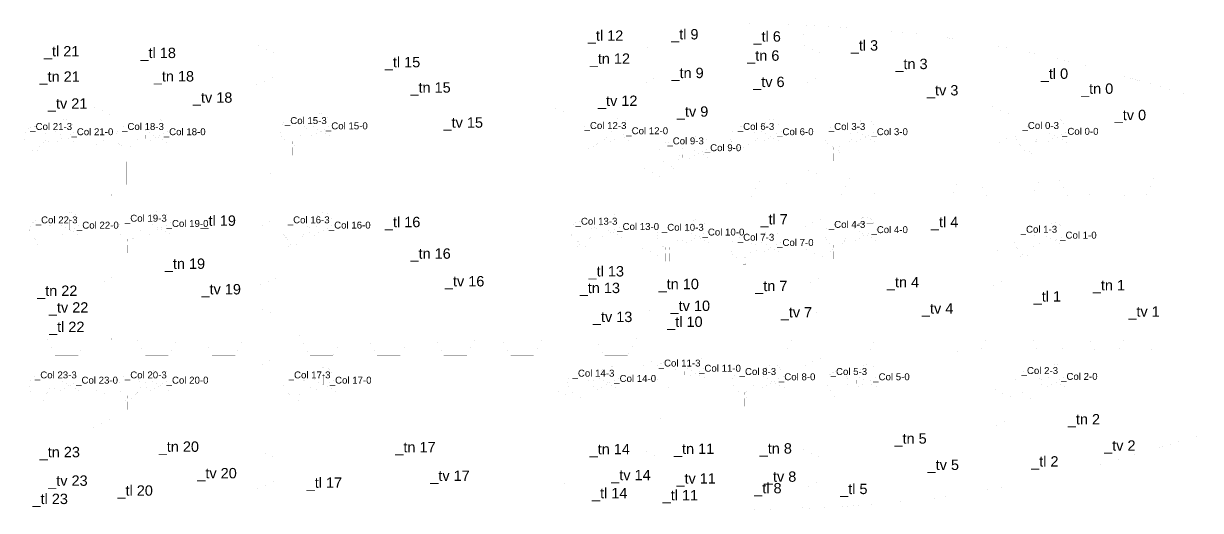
# Model space of a CAD drawing. Extents: x 286795 to 414225, y 83872 to 112073.
# Drawn here: x 346083 to 414225, y 83872 to 112073 of the extents above; entities that cross this region are included whole.
import ezdxf

# ---------------------------------------------------------------- set-up
doc = ezdxf.new("R2010")
doc.units = 0
doc.header["$MEASUREMENT"] = 0
doc.layers.add('Control objects', color=20, linetype='CONTINUOUS')
doc.layers.add('Omriss tanker', color=20, linetype='CONTINUOUS')
doc.styles.add('ARIAL', font='ARIAL.TTF', dxfattribs={"height": 12})

msp = doc.modelspace()

# ---------------------------------------------------------------- linework, layer by layer
at = {"layer": 'Control objects', "color": 42, "linetype": 'Continuous'}
for points in [[(348447, 105534, 1.21, 1.21, 0), (348447, 106163, 1.21, 1.21, 0), (348060, 106163, 1.21, 1.21, -0.884677), (348925, 106163, 1.21, 1.21, 0), (348538, 106163, 1.21, 1.21, 0), (348538, 105534, 1.21, 1.21, 0), (349138, 105858, 0, 0, 0), (349138, 105161, 1.21, 1.21, 0), (348493, 105510, 1.21, 1.21, 0), (347847, 105161, 0, 0, 0), (347847, 105858, 1.21, 1.21, 0)], [(353763, 105534, 1.21, 1.21, 0), (353763, 106163, 1.21, 1.21, 0), (353376, 106163, 1.21, 1.21, -0.884677), (354241, 106163, 1.21, 1.21, 0), (353854, 106163, 1.21, 1.21, 0), (353854, 105534, 1.21, 1.21, 0), (354454, 105858, 0, 0, 0), (354454, 105161, 1.21, 1.21, 0), (353809, 105510, 1.21, 1.21, 0), (353163, 105161, 0, 0, 0), (353163, 105858, 1.21, 1.21, 0)], [(363250, 105875, 1.21, 1.21, 0), (363250, 106503, 1.21, 1.21, 0), (362863, 106503, 1.21, 1.21, -0.884677), (363728, 106503, 1.21, 1.21, 0), (363341, 106503, 1.21, 1.21, 0), (363341, 105875, 1.21, 1.21, 0), (363941, 106199, 0, 0, 0), (363941, 105502, 1.21, 1.21, 0), (363296, 105850, 1.21, 1.21, 0), (362650, 105502, 0, 0, 0), (362650, 106199, 1.21, 1.21, 0)], [(380605, 105590, 1.21, 1.21, 0), (380605, 106218, 1.21, 1.21, 0), (380218, 106218, 1.21, 1.21, -0.884677), (381083, 106218, 1.21, 1.21, 0), (380696, 106218, 1.21, 1.21, 0), (380696, 105590, 1.21, 1.21, 0), (381296, 105914, 0, 0, 0), (381296, 105217, 1.21, 1.21, 0), (380650, 105566, 1.21, 1.21, 0), (380005, 105217, 0, 0, 0), (380005, 105914, 1.21, 1.21, 0)], [(389334, 105537, 1.21, 1.21, 0), (389334, 106165, 1.21, 1.21, 0), (388947, 106165, 1.21, 1.21, -0.884677), (389812, 106165, 1.21, 1.21, 0), (389425, 106165, 1.21, 1.21, 0), (389425, 105537, 1.21, 1.21, 0), (390025, 105861, 0, 0, 0), (390025, 105164, 1.21, 1.21, 0), (389380, 105512, 1.21, 1.21, 0), (388734, 105164, 0, 0, 0), (388734, 105861, 1.21, 1.21, 0)], [(394804, 105537, 1.21, 1.21, 0), (394804, 106165, 1.21, 1.21, 0), (394417, 106165, 1.21, 1.21, -0.884677), (395282, 106165, 1.21, 1.21, 0), (394895, 106165, 1.21, 1.21, 0), (394895, 105537, 1.21, 1.21, 0), (395495, 105861, 0, 0, 0), (395495, 105164, 1.21, 1.21, 0), (394850, 105512, 1.21, 1.21, 0), (394204, 105164, 0, 0, 0), (394204, 105861, 1.21, 1.21, 0)], [(405850, 105537, 1.21, 1.21, 0), (405850, 106165, 1.21, 1.21, 0), (405463, 106165, 1.21, 1.21, -0.884677), (406328, 106165, 1.21, 1.21, 0), (405941, 106165, 1.21, 1.21, 0), (405941, 105537, 1.21, 1.21, 0), (406541, 105861, 0, 0, 0), (406541, 105164, 1.21, 1.21, 0), (405895, 105512, 1.21, 1.21, 0), (405250, 105164, 0, 0, 0), (405250, 105861, 1.21, 1.21, 0)], [(385190, 104610, 1.21, 1.21, 0), (385190, 105238, 1.21, 1.21, 0), (384802, 105238, 1.21, 1.21, -0.884677), (385667, 105238, 1.21, 1.21, 0), (385280, 105238, 1.21, 1.21, 0), (385280, 104610, 1.21, 1.21, 0), (385881, 104934, 0, 0, 0), (385881, 104237, 1.21, 1.21, 0), (385235, 104585, 1.21, 1.21, 0), (384589, 104237, 0, 0, 0), (384589, 104934, 1.21, 1.21, 0)], [(348763, 100124, 1.21, 1.21, 0), (348763, 100752, 1.21, 1.21, 0), (348376, 100752, 1.21, 1.21, -0.884677), (349241, 100752, 1.21, 1.21, 0), (348853, 100752, 1.21, 1.21, 0), (348853, 100124, 1.21, 1.21, 0), (349454, 100448, 0, 0, 0), (349454, 99751, 1.21, 1.21, 0), (348808, 100100, 1.21, 1.21, 0), (348163, 99751, 0, 0, 0), (348163, 100448, 1.21, 1.21, 0)], [(353927, 100221, 1.21, 1.21, 0), (353927, 100849, 1.21, 1.21, 0), (353540, 100849, 1.21, 1.21, -0.884677), (354405, 100849, 1.21, 1.21, 0), (354018, 100849, 1.21, 1.21, 0), (354018, 100221, 1.21, 1.21, 0), (354618, 100545, 0, 0, 0), (354618, 99848, 1.21, 1.21, 0), (353973, 100197, 1.21, 1.21, 0), (353327, 99848, 0, 0, 0), (353327, 100545, 1.21, 1.21, 0)], [(363417, 100127, 1.21, 1.21, 0), (363417, 100756, 1.21, 1.21, 0), (363030, 100756, 1.21, 1.21, -0.884677), (363895, 100756, 1.21, 1.21, 0), (363507, 100756, 1.21, 1.21, 0), (363507, 100127, 1.21, 1.21, 0), (364108, 100451, 0, 0, 0), (364108, 99755, 1.21, 1.21, 0), (363462, 100103, 1.21, 1.21, 0), (362817, 99755, 0, 0, 0), (362817, 100451, 1.21, 1.21, 0)], [(380082, 100046, 1.21, 1.21, 0), (380082, 100675, 1.21, 1.21, 0), (379695, 100675, 1.21, 1.21, -0.884677), (380560, 100675, 1.21, 1.21, 0), (380172, 100675, 1.21, 1.21, 0), (380172, 100046, 1.21, 1.21, 0), (380773, 100370, 0, 0, 0), (380773, 99673, 1.21, 1.21, 0), (380127, 100022, 1.21, 1.21, 0), (379482, 99673, 0, 0, 0), (379482, 100370, 1.21, 1.21, 0)], [(394804, 99864, 1.21, 1.21, 0), (394804, 100492, 1.21, 1.21, 0), (394417, 100492, 1.21, 1.21, -0.884677), (395282, 100492, 1.21, 1.21, 0), (394895, 100492, 1.21, 1.21, 0), (394895, 99864, 1.21, 1.21, 0), (395495, 100188, 0, 0, 0), (395495, 99491, 1.21, 1.21, 0), (394850, 99839, 1.21, 1.21, 0), (394204, 99491, 0, 0, 0), (394204, 100188, 1.21, 1.21, 0)], [(385078, 99740, 1.21, 1.21, 0), (385078, 100369, 1.21, 1.21, 0), (384690, 100369, 1.21, 1.21, -0.884677), (385555, 100369, 1.21, 1.21, 0), (385168, 100369, 1.21, 1.21, 0), (385168, 99740, 1.21, 1.21, 0), (385768, 100064, 0, 0, 0), (385768, 99367, 1.21, 1.21, 0), (385123, 99716, 1.21, 1.21, 0), (384477, 99367, 0, 0, 0), (384477, 100064, 1.21, 1.21, 0)], [(405744, 99525, 1.21, 1.21, 0), (405744, 100153, 1.21, 1.21, 0), (405357, 100153, 1.21, 1.21, -0.884677), (406222, 100153, 1.21, 1.21, 0), (405835, 100153, 1.21, 1.21, 0), (405835, 99525, 1.21, 1.21, 0), (406435, 99849, 0, 0, 0), (406435, 99152, 1.21, 1.21, 0), (405790, 99500, 1.21, 1.21, 0), (405144, 99152, 0, 0, 0), (405144, 99849, 1.21, 1.21, 0)], [(389334, 99119, 1.21, 1.21, 0), (389334, 99747, 1.21, 1.21, 0), (388947, 99747, 1.21, 1.21, -0.884677), (389812, 99747, 1.21, 1.21, 0), (389425, 99747, 1.21, 1.21, 0), (389425, 99119, 1.21, 1.21, 0), (390025, 99443, 0, 0, 0), (390025, 98746, 1.21, 1.21, 0), (389380, 99094, 1.21, 1.21, 0), (388734, 98746, 0, 0, 0), (388734, 99443, 1.21, 1.21, 0)], [(384952, 91844, 1.21, 1.21, 0), (384952, 92472, 1.21, 1.21, 0), (384565, 92472, 1.21, 1.21, -0.884677), (385430, 92472, 1.21, 1.21, 0), (385043, 92472, 1.21, 1.21, 0), (385043, 91844, 1.21, 1.21, 0), (385643, 92168, 0, 0, 0), (385643, 91471, 1.21, 1.21, 0), (384997, 91820, 1.21, 1.21, 0), (384352, 91471, 0, 0, 0), (384352, 92168, 1.21, 1.21, 0)], [(348717, 91146, 1.21, 1.21, 0), (348717, 91775, 1.21, 1.21, 0), (348330, 91775, 1.21, 1.21, -0.884677), (349195, 91775, 1.21, 1.21, 0), (348808, 91775, 1.21, 1.21, 0), (348808, 91146, 1.21, 1.21, 0), (349408, 91470, 0, 0, 0), (349408, 90773, 1.21, 1.21, 0), (348763, 91122, 1.21, 1.21, 0), (348117, 90773, 0, 0, 0), (348117, 91470, 1.21, 1.21, 0)], [(353927, 91146, 1.21, 1.21, 0), (353927, 91775, 1.21, 1.21, 0), (353540, 91775, 1.21, 1.21, -0.884677), (354405, 91775, 1.21, 1.21, 0), (354018, 91775, 1.21, 1.21, 0), (354018, 91146, 1.21, 1.21, 0), (354618, 91470, 0, 0, 0), (354618, 90773, 1.21, 1.21, 0), (353973, 91122, 1.21, 1.21, 0), (353327, 90773, 0, 0, 0), (353327, 91470, 1.21, 1.21, 0)], [(363469, 91146, 1.21, 1.21, 0), (363469, 91775, 1.21, 1.21, 0), (363082, 91775, 1.21, 1.21, -0.884677), (363947, 91775, 1.21, 1.21, 0), (363560, 91775, 1.21, 1.21, 0), (363560, 91146, 1.21, 1.21, 0), (364160, 91470, 0, 0, 0), (364160, 90773, 1.21, 1.21, 0), (363515, 91122, 1.21, 1.21, 0), (362869, 90773, 0, 0, 0), (362869, 91470, 1.21, 1.21, 0)], [(379907, 91247, 1.21, 1.21, 0), (379907, 91875, 1.21, 1.21, 0), (379520, 91875, 1.21, 1.21, -0.884677), (380385, 91875, 1.21, 1.21, 0), (379998, 91875, 1.21, 1.21, 0), (379998, 91247, 1.21, 1.21, 0), (380598, 91571, 0, 0, 0), (380598, 90874, 1.21, 1.21, 0), (379953, 91222, 1.21, 1.21, 0), (379307, 90874, 0, 0, 0), (379307, 91571, 1.21, 1.21, 0)], [(389440, 91343, 1.21, 1.21, 0), (389440, 91971, 1.21, 1.21, 0), (389053, 91971, 1.21, 1.21, -0.884677), (389918, 91971, 1.21, 1.21, 0), (389531, 91971, 1.21, 1.21, 0), (389531, 91343, 1.21, 1.21, 0), (390131, 91667, 0, 0, 0), (390131, 90970, 1.21, 1.21, 0), (389485, 91318, 1.21, 1.21, 0), (388840, 90970, 0, 0, 0), (388840, 91667, 1.21, 1.21, 0)], [(394910, 91343, 1.21, 1.21, 0), (394910, 91971, 1.21, 1.21, 0), (394523, 91971, 1.21, 1.21, -0.884677), (395388, 91971, 1.21, 1.21, 0), (395001, 91971, 1.21, 1.21, 0), (395001, 91343, 1.21, 1.21, 0), (395601, 91667, 0, 0, 0), (395601, 90970, 1.21, 1.21, 0), (394955, 91318, 1.21, 1.21, 0), (394310, 90970, 0, 0, 0), (394310, 91667, 1.21, 1.21, 0)], [(405797, 91343, 1.21, 1.21, 0), (405797, 91971, 1.21, 1.21, 0), (405410, 91971, 1.21, 1.21, -0.884677), (406275, 91971, 1.21, 1.21, 0), (405888, 91971, 1.21, 1.21, 0), (405888, 91343, 1.21, 1.21, 0), (406488, 91667, 0, 0, 0), (406488, 90970, 1.21, 1.21, 0), (405843, 91318, 1.21, 1.21, 0), (405197, 90970, 0, 0, 0), (405197, 91667, 1.21, 1.21, 0)]]:
    msp.add_lwpolyline(points, format="xyseb", close=True, dxfattribs=at)
at = {"layer": 'Control objects', "linetype": 'Continuous', "const_width": 0.9}
for points in [[(362650, 105744), (362650, 105956), (362511, 105956), (362299, 106133), (362299, 105956), (362159, 105956, 1.926208), (361444, 105244), (361444, 105108), (361266, 104895), (361444, 104895), (361444, 104441), (361655, 104441), (361655, 104894), (361831, 104894), (361655, 105106), (361655, 105243, 0.315826), (362159, 105744), (362297, 105744), (362297, 105569), (362509, 105744)], [(347847, 105404), (347847, 105616), (347708, 105616), (347496, 105793), (347496, 105616), (347357, 105616, 1.926208), (346641, 104904), (346641, 104767), (346463, 104555), (346641, 104555), (346641, 104100), (346853, 104100), (346853, 104553), (347028, 104553), (346853, 104766), (346853, 104903, 0.315826), (347357, 105404), (347494, 105404), (347494, 105228), (347706, 105404)], [(353163, 105404), (353163, 105616), (353024, 105616), (352812, 105793), (352812, 105616), (352672, 105616, 1.926208), (351957, 104904), (351957, 104767), (351779, 104555), (351957, 104555), (351957, 104100), (352168, 104100), (352168, 104553), (352344, 104553), (352168, 104766), (352168, 104903, 0.315826), (352672, 105404), (352810, 105404), (352810, 105228), (353022, 105404)], [(380005, 105460), (380005, 105671), (379866, 105671), (379653, 105849), (379653, 105671), (379514, 105671, 1.926208), (378799, 104959), (378799, 104823), (378621, 104611), (378799, 104611), (378799, 104156), (379010, 104156), (379010, 104609), (379186, 104609), (379010, 104822), (379010, 104959, 0.315826), (379514, 105460), (379652, 105460), (379652, 105284), (379864, 105460)], [(388734, 105407), (388734, 105618), (388595, 105618), (388383, 105796), (388383, 105618), (388243, 105618, 1.926208), (387528, 104906), (387528, 104770), (387350, 104558), (387528, 104558), (387528, 104103), (387739, 104103), (387739, 104556), (387915, 104556), (387739, 104768), (387739, 104906, 0.315826), (388243, 105407), (388381, 105407), (388381, 105231), (388593, 105407)], [(394204, 105407), (394204, 105618), (394065, 105618), (393853, 105796), (393853, 105618), (393713, 105618, 1.926208), (392998, 104906), (392998, 104770), (392820, 104558), (392998, 104558), (392998, 104103), (393209, 104103), (393209, 104556), (393385, 104556), (393209, 104768), (393209, 104906, 0.315826), (393713, 105407), (393851, 105407), (393851, 105231), (394063, 105407)], [(405250, 105407), (405250, 105618), (405111, 105618), (404899, 105796), (404899, 105618), (404759, 105618, 1.926208), (404044, 104906), (404044, 104770), (403866, 104558), (404044, 104558), (404044, 104103), (404255, 104103), (404255, 104556), (404431, 104556), (404255, 104768), (404255, 104906, 0.315826), (404759, 105407), (404897, 105407), (404897, 105231), (405109, 105407)], [(384589, 104480), (384589, 104691), (384450, 104691), (384238, 104869), (384238, 104691), (384099, 104691, 1.926208), (383383, 103979), (383383, 103843), (383206, 103631), (383383, 103631), (383383, 103176), (383595, 103176), (383595, 103629), (383770, 103629), (383595, 103841), (383595, 103979, 0.315826), (384099, 104480), (384236, 104480), (384236, 104304), (384449, 104480)], [(348163, 99994), (348163, 100205), (348023, 100205), (347811, 100383), (347811, 100205), (347672, 100205, 1.926208), (346956, 99493), (346956, 99357), (346779, 99145), (346956, 99145), (346956, 98690), (347168, 98690), (347168, 99143), (347343, 99143), (347168, 99355), (347168, 99493, 0.315826), (347672, 99994), (347809, 99994), (347809, 99818), (348022, 99994)], [(353327, 100091), (353327, 100303), (353188, 100303), (352976, 100480), (352976, 100303), (352836, 100303, 1.926208), (352121, 99590), (352121, 99454), (351943, 99242), (352121, 99242), (352121, 98787), (352332, 98787), (352332, 99240), (352508, 99240), (352332, 99453), (352332, 99590, 0.315826), (352836, 100091), (352974, 100091), (352974, 99915), (353186, 100091)], [(362817, 99997), (362817, 100209), (362677, 100209), (362465, 100386), (362465, 100209), (362326, 100209, 1.926208), (361610, 99497), (361610, 99360), (361433, 99148), (361610, 99148), (361610, 98693), (361822, 98693), (361822, 99146), (361997, 99146), (361822, 99359), (361822, 99496, 0.315826), (362326, 99997), (362463, 99997), (362463, 99822), (362676, 99997)], [(379482, 99916), (379482, 100128), (379342, 100128), (379130, 100305), (379130, 100128), (378991, 100128, 1.926208), (378275, 99416), (378275, 99279), (378098, 99067), (378275, 99067), (378275, 98612), (378487, 98612), (378487, 99065), (378662, 99065), (378487, 99278), (378487, 99415, 0.315826), (378991, 99916), (379128, 99916), (379128, 99741), (379341, 99916)], [(384477, 99610), (384477, 99822), (384338, 99822), (384126, 99999), (384126, 99822), (383987, 99822, 1.926208), (383271, 99110), (383271, 98973), (383094, 98761), (383271, 98761), (383271, 98306), (383483, 98306), (383483, 98759), (383658, 98759), (383483, 98972), (383483, 99109, 0.315826), (383987, 99610), (384124, 99610), (384124, 99434), (384337, 99610)], [(394204, 99734), (394204, 99945), (394065, 99945), (393853, 100123), (393853, 99945), (393713, 99945, 1.926208), (392998, 99233), (392998, 99097), (392820, 98885), (392998, 98885), (392998, 98430), (393209, 98430), (393209, 98883), (393385, 98883), (393209, 99095), (393209, 99233, 0.315826), (393713, 99734), (393851, 99734), (393851, 99558), (394063, 99734)], [(388734, 98988), (388734, 99200), (388595, 99200), (388383, 99377), (388383, 99200), (388243, 99200, 1.926208), (387528, 98488), (387528, 98352), (387350, 98139), (387528, 98139), (387528, 97685), (387739, 97685), (387739, 98137), (387915, 98137), (387739, 98350), (387739, 98487, 0.315826), (388243, 98988), (388381, 98988), (388381, 98813), (388593, 98988)], [(405144, 99394), (405144, 99606), (405005, 99606), (404793, 99783), (404793, 99606), (404653, 99606, 1.926208), (403938, 98894), (403938, 98758), (403760, 98545), (403938, 98545), (403938, 98091), (404149, 98091), (404149, 98544), (404325, 98544), (404149, 98756), (404149, 98893, 0.315826), (404653, 99394), (404791, 99394), (404791, 99219), (405003, 99394)], [(384352, 91714), (384352, 91926), (384213, 91926), (384000, 92103), (384000, 91926), (383861, 91926, 1.926208), (383146, 91213), (383146, 91077), (382968, 90865), (383146, 90865), (383146, 90410), (383357, 90410), (383357, 90863), (383533, 90863), (383357, 91076), (383357, 91213, 0.315826), (383861, 91714), (383999, 91714), (383999, 91538), (384211, 91714)], [(348117, 91016), (348117, 91228), (347978, 91228), (347766, 91405), (347766, 91228), (347626, 91228, 1.926208), (346911, 90516), (346911, 90379), (346733, 90167), (346911, 90167), (346911, 89712), (347122, 89712), (347122, 90165), (347298, 90165), (347122, 90378), (347122, 90515, 0.315826), (347626, 91016), (347764, 91016), (347764, 90841), (347976, 91016)], [(353327, 91016), (353327, 91228), (353188, 91228), (352976, 91405), (352976, 91228), (352836, 91228, 1.926208), (352121, 90516), (352121, 90379), (351943, 90167), (352121, 90167), (352121, 89712), (352332, 89712), (352332, 90165), (352508, 90165), (352332, 90378), (352332, 90515, 0.315826), (352836, 91016), (352974, 91016), (352974, 90841), (353186, 91016)], [(362869, 91016), (362869, 91228), (362730, 91228), (362518, 91405), (362518, 91228), (362378, 91228, 1.926208), (361663, 90516), (361663, 90379), (361485, 90167), (361663, 90167), (361663, 89712), (361874, 89712), (361874, 90165), (362050, 90165), (361874, 90378), (361874, 90515, 0.315826), (362378, 91016), (362516, 91016), (362516, 90841), (362728, 91016)], [(379307, 91117), (379307, 91328), (379168, 91328), (378956, 91506), (378956, 91328), (378817, 91328, 1.926208), (378101, 90616), (378101, 90480), (377924, 90268), (378101, 90268), (378101, 89813), (378313, 89813), (378313, 90266), (378488, 90266), (378313, 90478), (378313, 90616, 0.315826), (378817, 91117), (378954, 91117), (378954, 90941), (379166, 91117)], [(388840, 91212), (388840, 91424), (388701, 91424), (388489, 91601), (388489, 91424), (388349, 91424, 1.926208), (387634, 90712), (387634, 90576), (387456, 90363), (387634, 90363), (387634, 89909), (387845, 89909), (387845, 90361), (388021, 90361), (387845, 90574), (387845, 90711, 0.315826), (388349, 91212), (388487, 91212), (388487, 91037), (388699, 91212)], [(394310, 91212), (394310, 91424), (394171, 91424), (393959, 91601), (393959, 91424), (393819, 91424, 1.926208), (393104, 90712), (393104, 90576), (392926, 90363), (393104, 90363), (393104, 89909), (393315, 89909), (393315, 90361), (393491, 90361), (393315, 90574), (393315, 90711, 0.315826), (393819, 91212), (393957, 91212), (393957, 91037), (394169, 91212)], [(405197, 91212), (405197, 91424), (405058, 91424), (404846, 91601), (404846, 91424), (404706, 91424, 1.926208), (403991, 90712), (403991, 90576), (403813, 90363), (403991, 90363), (403991, 89909), (404202, 89909), (404202, 90361), (404378, 90361), (404202, 90574), (404202, 90711, 0.315826), (404706, 91212), (404844, 91212), (404844, 91037), (405056, 91212)]]:
    msp.add_lwpolyline(points, format="xyb", close=True, dxfattribs=at)
at = {"layer": 'Control objects', "linetype": 'Continuous'}
for points, const_width in [([(361550, 104441), (361550, 103079)], 0.6), ([(346747, 104100), (346747, 102738)], 0.6), ([(352063, 104100), (352063, 102738)], 0.6), ([(378904, 104156), (378904, 102794)], 0.6), ([(387634, 104103), (387634, 102741)], 0.6), ([(393104, 104103), (393104, 102741)], 0.6), ([(404149, 104103), (404149, 102741)], 0.6), ([(383489, 103176), (383489, 102495)], 0.6), ([(347062, 98690), (347062, 97328)], 0.6), ([(352226, 98787), (352226, 97425)], 0.6), ([(361716, 98693), (361716, 97332)], 0.6), ([(378381, 98612), (378381, 97251)], 0.6), ([(383377, 98306), (383377, 97625)], 0.3), ([(393104, 98430), (393104, 97068)], 0.6), ([(387634, 97685), (387634, 96323)], 0.6), ([(404044, 98091), (404044, 96729)], 0.6), ([(383251, 90410), (383251, 89592)], 0.6), ([(347016, 89712), (347016, 88351)], 0.6), ([(352226, 89712), (352226, 88351)], 0.6), ([(361768, 89712), (361768, 88351)], 0.6), ([(378207, 89813), (378207, 88451)], 0.6), ([(387739, 89909), (387739, 88547)], 0.6), ([(393209, 89909), (393209, 88547)], 0.6), ([(404097, 89909), (404097, 88547)], 0.6)]:
    msp.add_lwpolyline(points, close=True, dxfattribs=dict(at, const_width=const_width))
at = {"layer": 'Omriss tanker', "linetype": 'Continuous', "const_width": 0.3}
for points in [[(345989, 101947), (347324, 101947), (347924, 103097), (349259, 103097), (349859, 101947), (351194, 101947), (351199, 103197), (350049, 103747), (350049, 104972), (351199, 105522), (351199, 106747), (350049, 107297), (350049, 108522), (351199, 109072), (351199, 110297), (350049, 110847), (350049, 112072), (344839, 112072)], [(345989, 93997), (347324, 93997), (347924, 92847), (349259, 92847), (349859, 93997), (351199, 93997), (351199, 95147), (350049, 95697), (350049, 96847), (351199, 97347), (351199, 98547), (350049, 99097), (350049, 100247), (351199, 100797), (351199, 101947), (351194, 101947), (349859, 101947), (349259, 103097), (347924, 103097), (347324, 101947), (345989, 101947)], [(383032, 101947), (381659, 101947), (381059, 103097), (379724, 103097), (379124, 101947), (377789, 101947), (377789, 100797), (376639, 100247), (376639, 99097), (377789, 98547), (377789, 97397), (376639, 96847), (376639, 95697), (377789, 95147), (377789, 93997), (379124, 93997), (379724, 92847), (381059, 92847), (381659, 93997), (382999, 93997), (382999, 95132), (381849, 95697), (381849, 96847), (382999, 97347), (382999, 98547), (381849, 99097), (381849, 100247), (382999, 100797), (382994, 101947)], [(344839, 83872), (350049, 83872), (350049, 85097), (351199, 85647), (351199, 86872), (350049, 87422), (350049, 88647), (351199, 89197), (351199, 90422), (350049, 90972), (350049, 92197), (351199, 92747), (351194, 93997), (351194, 93997), (349859, 93997), (349259, 92847), (347924, 92847), (347324, 93997), (345989, 93997)]]:
    msp.add_lwpolyline(points, dxfattribs=at)
for points in [[(359589, 112072), (350049, 112072), (350049, 110847), (351199, 110297), (351199, 109072), (350049, 108522), (350049, 107297), (351199, 106747), (351199, 105522), (350049, 104972), (350049, 103747), (351199, 103197), (351194, 101947), (352534, 101947), (353134, 103097), (354469, 103097), (355069, 101947), (356404, 101947), (357004, 103097), (358339, 103097), (358939, 101947), (360739, 101947), (360739, 103197), (359589, 103747), (359589, 104972), (360739, 105522), (360739, 106747), (359589, 107297), (359589, 108522), (360739, 109072), (360739, 110297), (359589, 110847)], [(376639, 112072), (359589, 112072), (359589, 110847), (360739, 110297), (360739, 109072), (359589, 108522), (359589, 107297), (360739, 106747), (360739, 105522), (359589, 104972), (359589, 103747), (360739, 103197), (360739, 101947), (362074, 101947), (362674, 103097), (364009, 103097), (364609, 101947), (365944, 101947), (366544, 103097), (367879, 103097), (368479, 101947), (369814, 101947), (370414, 103097), (371749, 103097), (372349, 101947), (373684, 101947), (374284, 103097), (375619, 103097), (376219, 101947), (377789, 101947), (377789, 103197), (376639, 103747), (376639, 104972), (377789, 105522), (377789, 106747), (376639, 107297), (376639, 108522), (377789, 109072), (377789, 110297), (376639, 110847), (376639, 112072)], [(381849, 112072), (380969, 112072), (379434, 112072), (377920, 112072), (376639, 112072), (376639, 110847), (377789, 110297), (377789, 109072), (376639, 108522), (376639, 107297), (377789, 106747), (377789, 105522), (376639, 104972), (376639, 103747), (377789, 103197), (377789, 101947), (379124, 101947), (379724, 103097), (381059, 103097), (381659, 101947), (382994, 101947), (382999, 103197), (381849, 103747), (381849, 104972), (382999, 105522), (382999, 106747), (381849, 107297), (381849, 108522), (382999, 109072), (382999, 110297), (381849, 110847), (381849, 112072)], [(386305, 112072), (381849, 112072), (381849, 110847), (382999, 110297), (382999, 109072), (381849, 108522), (381849, 107297), (382999, 106747), (382999, 105522), (381849, 104972), (381849, 103747), (382999, 103197), (382994, 101947), (386305, 101947), (386305, 112072)], [(391246, 111966), (390791, 111984), (389906, 112011), (389022, 112038), (388150, 112055), (386876, 112072), (386876, 112072), (386876, 101950), (388176, 101950), (388776, 103100), (390076, 103100), (390676, 101950), (392346, 101950), (392346, 103200), (391196, 103750), (391196, 104975), (392346, 105525), (392346, 106750), (391196, 107300), (391196, 108525), (392346, 109075), (392346, 110300), (391196, 110850), (391246, 111966)], [(403286, 110613), (402392, 110785), (401213, 110993), (400025, 111181), (398863, 111346), (397159, 111555), (395450, 111716), (394278, 111804), (393682, 111845), (393035, 111882), (392216, 111924), (391246, 111966), (391196, 110850), (392346, 110300), (392346, 109075), (391196, 108525), (391196, 107300), (392346, 106750), (392346, 105525), (391196, 104975), (391196, 103750), (392346, 103200), (392346, 101950), (393346, 101950), (393896, 103100), (394946, 103100), (395496, 101950), (396546, 101950), (397096, 103100), (398146, 103100), (398696, 101950), (399746, 101950), (400296, 103100), (401346, 103100), (401896, 101950), (403286, 101950), (403286, 103200), (402136, 103750), (402136, 104975), (403286, 105525), (403286, 106750), (402136, 107300), (402136, 108525), (403286, 109075), (403286, 110613)], [(414210, 107692), (413675, 107867), (412521, 108226), (411934, 108400), (410723, 108752), (410099, 108930), (409451, 109109), (408803, 109289), (408188, 109453), (407573, 109617), (406392, 109918), (405817, 110055), (404675, 110319), (404129, 110445), (403286, 110613), (403286, 109075), (402136, 108525), (402136, 107300), (403286, 106750), (403286, 105525), (402136, 104975), (402136, 103750), (403286, 103200), (403286, 101950), (404386, 101950), (404936, 103100), (406036, 103100), (406586, 101950), (407686, 101950), (408236, 103100), (409336, 103100), (409886, 101950), (410986, 101950), (411536, 103100), (412636, 103100), (413186, 101950), (414225, 101950), (414210, 107692)], [(360739, 101947), (358939, 101947), (358339, 103097), (357004, 103097), (356404, 101947), (355069, 101947), (354469, 103097), (353134, 103097), (352534, 101947), (351199, 101947), (351199, 100797), (350049, 100247), (350049, 99097), (351199, 98547), (351199, 97397), (350049, 96847), (350049, 95697), (351199, 95147), (351199, 93997), (352534, 93997), (353134, 92847), (354469, 92847), (355069, 93997), (356404, 93997), (357004, 92847), (358339, 92847), (358939, 93997), (360739, 93997), (360739, 95147), (359589, 95697), (359589, 96847), (360739, 97347), (360739, 98547), (359589, 99097), (359589, 100247), (360739, 100797), (360739, 101947)], [(377789, 101947), (376219, 101947), (375619, 103097), (374284, 103097), (373684, 101947), (372349, 101947), (371749, 103097), (370414, 103097), (369814, 101947), (368479, 101947), (367879, 103097), (366544, 103097), (365944, 101947), (364609, 101947), (364009, 103097), (362674, 103097), (362074, 101947), (360739, 101947), (360739, 100797), (359589, 100247), (359589, 99097), (360739, 98547), (360739, 97347), (359589, 96847), (359589, 95697), (360739, 95147), (360739, 93997), (362074, 93997), (362674, 92847), (364009, 92847), (364609, 93997), (365944, 93997), (366544, 92847), (367879, 92847), (368479, 93997), (369814, 93997), (370414, 92847), (371749, 92847), (372349, 93997), (373684, 93997), (374284, 92847), (375619, 92847), (376219, 93997), (377789, 93997), (377789, 95147), (376639, 95697), (376639, 96847), (377789, 97397), (377789, 98547), (376639, 99097), (376639, 100247), (377789, 100797)], [(377789, 101947), (379124, 101947), (379724, 103097), (381059, 103097), (381659, 101947), (382994, 101947), (382999, 100797), (381849, 100247), (381849, 99097), (382999, 98547), (382999, 97347), (381849, 96847), (381849, 95697), (382999, 95132), (382999, 93997), (381659, 93997), (381059, 92847), (379724, 92847), (379124, 93997), (377789, 93997), (377789, 95147), (376639, 95697), (376639, 96847), (377789, 97397), (377789, 98547), (376639, 99097), (376639, 100247), (377789, 100797), (377789, 101947)], [(392346, 101950), (390676, 101950), (390076, 103100), (388776, 103100), (388176, 101950), (386876, 101950), (386876, 94000), (388176, 94000), (388776, 92850), (390076, 92850), (390676, 94000), (392346, 94000), (392346, 95150), (391196, 95700), (391196, 96850), (392346, 97400), (392346, 98550), (391196, 99100), (391196, 100250), (392346, 100800), (392346, 101950)], [(403286, 101950), (401896, 101950), (401346, 103100), (400296, 103100), (399746, 101950), (398696, 101950), (398146, 103100), (397096, 103100), (396546, 101950), (395496, 101950), (394946, 103100), (393896, 103100), (393346, 101950), (392346, 101950), (392346, 100800), (391196, 100250), (391196, 99100), (392346, 98550), (392346, 97400), (391196, 96850), (391196, 95700), (392346, 95150), (392346, 94000), (393346, 94000), (393896, 92850), (394946, 92850), (395496, 94000), (396546, 94000), (397096, 92850), (398146, 92850), (398696, 94000), (399746, 94000), (400296, 92850), (401346, 92850), (401896, 94000), (403286, 94000), (403286, 95150), (402136, 95700), (402136, 96850), (403286, 97400), (403286, 98550), (402136, 99100), (402136, 100250), (403286, 100800), (403286, 101950)], [(414225, 101950), (413186, 101950), (412636, 103100), (411536, 103100), (410986, 101950), (409886, 101950), (409336, 103100), (408236, 103100), (407686, 101950), (406586, 101950), (406036, 103100), (404936, 103100), (404409, 101950), (403286, 101950), (403286, 100800), (402136, 100250), (402136, 99100), (403286, 98550), (403286, 97400), (402136, 96850), (402136, 95700), (403286, 95150), (403286, 94000), (404409, 94000), (404936, 92850), (406036, 92850), (406586, 94000), (407686, 94000), (408236, 92850), (409336, 92850), (409886, 94000), (410986, 94000), (411536, 92850), (412636, 92850), (413186, 94000), (414221, 94000)], [(386305, 101947), (382994, 101947), (382999, 100797), (381849, 100247), (381849, 99097), (382999, 98547), (382999, 97347), (381849, 96847), (381849, 95697), (382999, 95132), (382999, 93997), (386305, 93997), (386305, 101947)], [(360739, 93997), (358939, 93997), (358339, 92847), (357004, 92847), (356404, 93997), (355069, 93997), (354528, 92960), (354469, 92847), (353134, 92847), (352534, 93997), (351199, 93997), (351199, 92747), (350049, 92197), (350049, 90972), (351199, 90422), (351199, 89197), (350049, 88647), (350049, 87422), (351199, 86872), (351199, 85647), (350049, 85097), (350049, 83872), (359589, 83872), (359589, 85097), (360739, 85647), (360739, 86872), (359589, 87422), (359589, 88647), (360739, 89197), (360739, 90422), (359589, 90972), (359589, 92197), (360739, 92747), (360739, 93997)], [(376639, 83873), (376639, 85097), (377789, 85647), (377789, 86872), (376639, 87422), (376639, 88647), (377789, 89197), (377789, 90422), (376639, 90972), (376639, 92197), (377789, 92747), (377789, 93997), (376219, 93997), (375619, 92847), (374284, 92847), (373684, 93997), (372349, 93997), (371749, 92847), (370414, 92847), (369814, 93997), (368479, 93997), (367879, 92847), (366544, 92847), (365944, 93997), (364609, 93997), (364009, 92847), (362674, 92847), (362074, 93997), (360739, 93997), (360739, 92747), (359589, 92197), (359589, 90972), (360739, 90422), (360739, 89197), (359589, 88647), (359589, 87422), (360739, 86872), (360739, 85647), (359589, 85097), (359589, 83872)], [(382999, 93997), (381659, 93997), (381059, 92847), (379724, 92847), (379124, 93997), (377789, 93997), (377789, 92747), (376639, 92197), (376639, 90972), (377789, 90422), (377789, 89197), (376639, 88647), (376639, 87422), (377789, 86872), (377789, 85647), (376639, 85097), (376639, 83873), (381849, 83872), (381849, 85097), (382999, 85647), (382999, 86872), (381849, 87422), (381849, 88647), (382999, 89197), (382999, 90422), (381849, 90972), (381849, 92197), (382999, 92747), (382999, 93997)], [(386305, 93997), (382999, 93997), (382999, 92747), (381849, 92197), (381849, 90972), (382999, 90422), (382999, 89197), (381849, 88647), (381849, 87422), (382999, 86872), (382999, 85647), (381849, 85097), (381849, 83872), (382450, 83873), (383109, 83873), (383834, 83873), (384580, 83873), (386305, 83873), (386305, 93997)], [(392346, 94000), (390676, 94000), (390076, 92850), (388776, 92850), (388176, 94000), (386876, 94000), (386876, 83876), (387327, 83886), (388047, 83903), (389073, 83920), (389957, 83947), (390592, 83966), (391183, 83988), (391196, 85100), (392346, 85650), (392346, 86875), (391196, 87425), (391196, 88650), (392346, 89200), (392346, 90425), (391196, 90975), (391196, 92200), (392346, 92750), (392346, 94000)], [(403286, 94000), (401896, 94000), (401346, 92850), (400296, 92850), (399746, 94000), (398696, 94000), (398146, 92850), (397096, 92850), (396546, 94000), (395496, 94000), (394946, 92850), (393896, 92850), (393346, 94000), (392346, 94000), (392346, 92750), (391196, 92200), (391196, 90975), (392346, 90425), (392346, 89200), (391196, 88650), (391196, 87425), (392346, 86875), (392346, 85650), (391196, 85100), (391183, 83988), (392083, 84025), (393086, 84076), (394328, 84154), (395500, 84242), (396643, 84347), (397774, 84469), (398508, 84535), (399487, 84688), (400665, 84865), (401863, 85065), (402442, 85173), (403273, 85327), (403273, 86875), (402136, 87425), (402136, 88650), (403286, 89200), (403286, 90425), (402136, 90975), (402136, 92200), (403286, 92750), (403286, 94000)], [(414221, 94000), (413186, 94000), (412636, 92850), (411536, 92850), (410986, 94000), (409886, 94000), (409336, 92850), (408236, 92850), (407686, 94000), (406586, 94000), (406036, 92850), (404936, 92850), (404409, 94000), (403286, 94000), (403286, 92750), (402136, 92200), (402136, 90975), (403286, 90425), (403286, 89200), (402136, 88650), (402136, 87425), (403286, 86875), (403286, 85329), (404158, 85513), (404725, 85639), (405867, 85903), (406707, 86097), (407623, 86341), (408853, 86670), (409949, 86973), (410960, 87253), (411985, 87558), (413148, 87912), (414221, 88253)]]:
    msp.add_lwpolyline(points, close=True, dxfattribs=at)

# ---------------------------------------------------------------- texts
at = {"layer": 'Control objects', "linetype": 'Continuous', "style": 'ARIAL'}
for s, height, p in [('_Col 21-3', 400, (346471, 105910)), ('_Col 18-3', 400, (351787, 105910)), ('_Col 15-3', 400, (361215, 106251)), ('_Col 15-0', 400, (363590, 105946)), ('_Col 12-3', 400, (378568, 105966)), ('_Col 6-3', 400, (387438, 105913)), ('_Col 3-3', 400, (392708, 105913)), ('_Col 0-3', 400, (403921, 105969)), ('_Col 21-0', 400, (348858, 105606)), ('_Col 18-0', 400, (354203, 105606)), ('_Col 12-0', 400, (380981, 105661)), ('_Col 6-0', 400, (389713, 105608)), ('_Col 3-0', 400, (395175, 105608)), ('_Col 0-0', 400, (406209, 105630)), ('_Col 9-3', 400, (383360, 105076)), ('_Col 9-0', 400, (385527, 104681)), ('_Col 22-3', 400, (346787, 100500)), ('_Col 19-3', 400, (351951, 100597)), ('_Col 16-3', 400, (361382, 100503)), ('_Col 22-0', 400, (349174, 100195)), ('_Col 19-0', 400, (354367, 100293)), ('_Col 16-0', 400, (363757, 100199)), ('_Col 13-3', 400, (378045, 100422)), ('_Col 13-0', 400, (380458, 100118)), ('_Col 10-3', 400, (383041, 100070)), ('_Col 10-0', 400, (385395, 99796)), ('_Col 4-3', 400, (392708, 100240)), ('_Col 4-0', 400, (395175, 99935)), ('_Col 1-3', 400, (403816, 99957)), ('_Col 7-3', 400, (387438, 99495)), ('_Col 7-0', 400, (389713, 99190)), ('_Col 1-0', 400, (406103, 99618)), ('_tn 19', 600, (354264, 97865)), ('_Col 14-3', 400, (377870, 91623)), ('_Col 11-3', 400, (382856, 92209)), ('_Col 11-0', 400, (385196, 91909)), ('_Col 8-3', 400, (387544, 91719)), ('_Col 5-3', 400, (392814, 91719)), ('_Col 2-3', 400, (403869, 91774)), ('_Col 23-3', 400, (346741, 91522)), ('_Col 23-0', 400, (349128, 91218)), ('_Col 20-3', 400, (351951, 91522)), ('_Col 20-0', 400, (354367, 91218)), ('_Col 17-3', 400, (361434, 91522)), ('_Col 17-0', 400, (363809, 91218)), ('_Col 14-0', 400, (380284, 91318)), ('_Col 8-0', 400, (389819, 91414)), ('_Col 5-0', 400, (395280, 91414)), ('_Col 2-0', 400, (406156, 91436))]:
    msp.add_text(s, height=height, dxfattribs=at).set_placement(p)
at = {"layer": 'Omriss tanker', "linetype": 'Continuous', "style": 'ARIAL'}
for s, p in [('_tl 9', (383577, 111152)), ('_tl 12', (378756, 111076)), ('_tl 6', (388346, 111024)), ('_tl 3', (393978, 110507)), ('_tl 21', (347265, 110169)), ('_tl 18', (352854, 110073)), ('_tn 6', (387982, 109917)), ('_tl 15', (367002, 109537)), ('_tn 12', (378866, 109740)), ('_tn 3', (396562, 109432)), ('_tn 21', (347009, 108701)), ('_tn 18', (353623, 108717)), ('_tn 9', (383598, 108911)), ('_tl 0', (404979, 108869)), ('_tn 15', (368483, 108071)), ('_tv 6', (388330, 108393)), ('_tv 3', (398392, 107908)), ('_tn 0', (407312, 108002)), ('_tv 21', (347495, 107141)), ('_tv 18', (355890, 107486)), ('_tv 12', (379343, 107300)), ('_tv 9', (383912, 106677)), ('_tv 0', (409261, 106477)), ('_tv 15', (370401, 106038)), ('_tl 19', (356327, 100357)), ('_tl 16', (367007, 100278)), ('_tl 7', (388748, 100437)), ('_tl 4', (398621, 100278)), ('_tn 16', (368488, 98450)), ('_tv 16', (370480, 96848)), ('_tl 13', (378798, 97424)), ('_tn 22', (346869, 96299)), ('_tv 19', (356386, 96385)), ('_tn 13', (378286, 96460)), ('_tn 10', (382855, 96688)), ('_tn 7', (388446, 96576)), ('_tn 4', (396072, 96795)), ('_tn 1', (407993, 96619)), ('_tl 1', (404569, 95970)), ('_tv 22', (347550, 95332)), ('_tv 10', (383548, 95426)), ('_tv 7', (389925, 95052)), ('_tv 4', (398100, 95271)), ('_tv 1', (410053, 95095)), ('_tl 22', (347560, 94209)), ('_tv 13', (379049, 94784)), ('_tl 10', (383350, 94502)), ('_tn 2', (406547, 88856)), ('_tn 5', (396509, 87741)), ('_tv 2', (408647, 87332)), ('_tn 23', (347018, 86955)), ('_tn 20', (353910, 87269)), ('_tn 17', (367611, 87239)), ('_tn 14', (378861, 87128)), ('_tn 11', (383743, 87148)), ('_tn 8', (388705, 87168)), ('_tv 5', (398428, 86217)), ('_tl 2', (404421, 86415)), ('_tv 23', (347510, 85300)), ('_tv 20', (356146, 85733)), ('_tv 17', (369635, 85585)), ('_tv 14', (380110, 85625)), ('_tv 11', (383885, 85429)), ('_tv 8', (389008, 85534)), ('_tl 20', (351521, 84727)), ('_tl 17', (362477, 85184)), ('_tl 14', (378997, 84576)), ('_tl 8', (388388, 84864)), ('_tl 5', (393363, 84820)), ('_tl 23', (346602, 84243)), ('_tl 11', (383089, 84456))]:
    msp.add_text(s, height=600, dxfattribs=at).set_placement(p)

doc.saveas('drawing.dxf')
